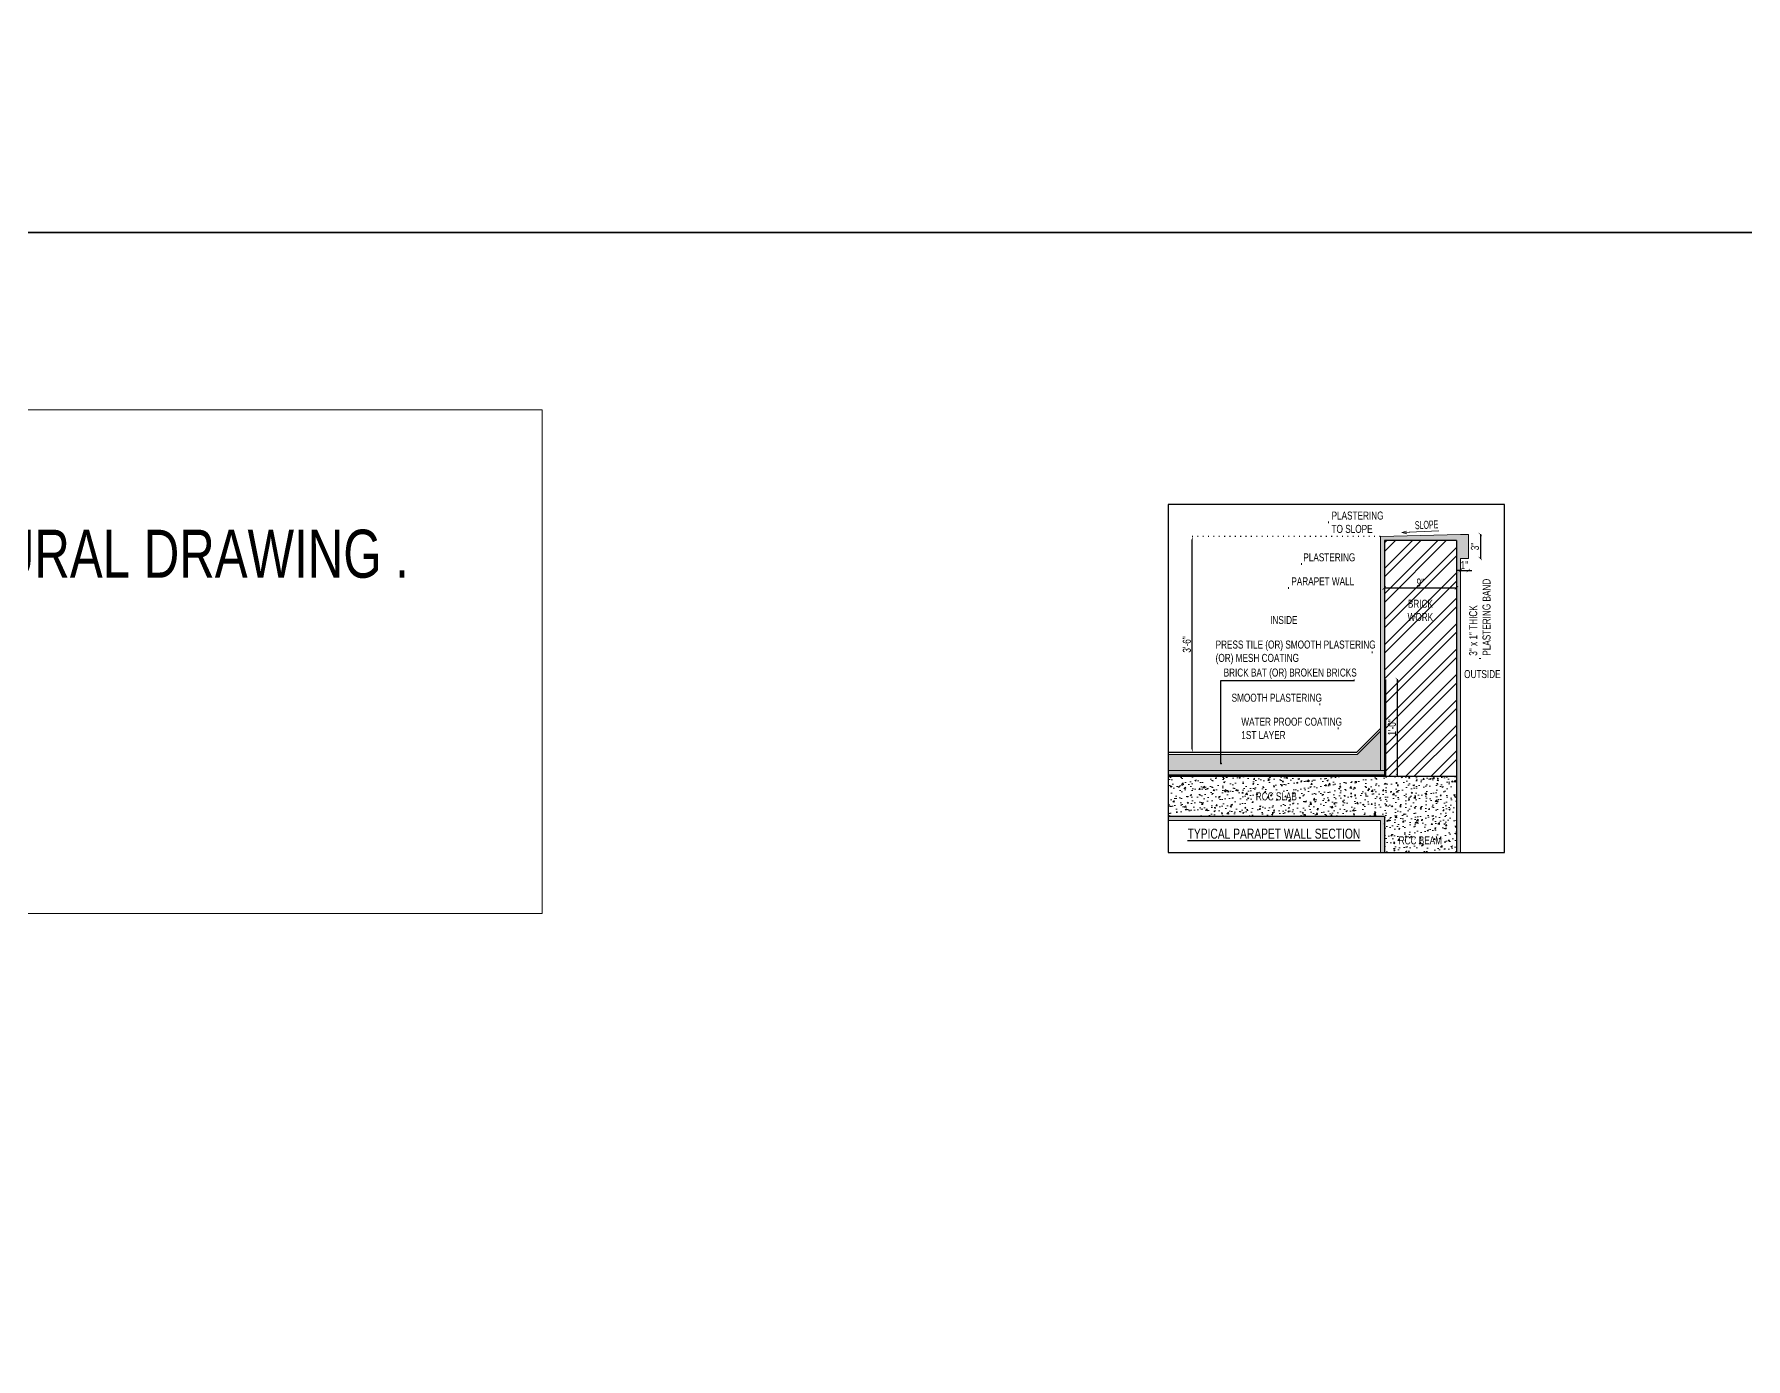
# Model space of a CAD drawing. Header units: inches. Extents: x 3365147 to 3374664, y 1380917 to 1384908.
# Drawn here: x 3370453.2 to 3370667.1, y 1383803.5 to 1383969.1 of the extents above; entities that cross this region are included whole.
import ezdxf

# ---------------------------------------------------------------- set-up
doc = ezdxf.new("R2010")
doc.units = ezdxf.units.IN
doc.header["$LTSCALE"] = 18
doc.header["$MEASUREMENT"] = 0
doc.header["$PDSIZE"] = -1
for name, pattern in [('CONTINOUS', [0]), ('DASHDOT', [1, 0.5, -0.25, 0, -0.25]), ('DOT2', [0.125, 0, -0.125])]:
    doc.linetypes.add(name, pattern=pattern)
for name, color, linetype, lineweight in [('BC-TEXT_JOINERY', 3, 'Continuous', 15), ('BRICK BAT (OR) BROKEN BRICKS_BC', 60, 'Continuous', 5), ('CONCRETE-00_BC', 46, 'Continuous', 25), ('CONCRETE-HATCH_BC', 43, 'Continuous', 5), ('DETAIL-DIM-01_BC', 3, 'Continuous', 9), ('DETAIL-DIM-02_BC', 4, 'Continuous', 9), ('DETAIL-PART PLAN_BC', 2, 'DASHDOT', 25), ('DETAIL-TEXT ARROW_BC', 4, 'Continuous', 13), ('DETAIL-TEXT HEADING_BC', 2, 'Continuous', 25), ('DETAIL-TEXT_BC', 3, 'CONTINOUS', 18), ('FLOORING-00_BC', 1, 'DASHDOT', 25), ('PLASTERING BAND HATCH_BC', 252, 'Continuous', 5), ('PLASTERING BAND-00_BC', 1, 'Continuous', 15), ('TEXT-02_ARROW_BC', 4, 'Continuous', 13), ('TEXT_BC', 3, 'CONTINOUS', 18), ('WALL-00_BC', 7, 'Continuous', 30), ('WALL-01_BC', 2, 'Continuous', 25), ('WALL-9 inch BRICK HATCH_BC', 22, 'Continuous', 0), ('WATER PROOF COATING_BC', 61, 'Continuous', 30), ('WEATHERING COURSE_BC', 3, 'Continuous', 20)]:
    doc.layers.add(name, color=color, linetype=linetype, lineweight=lineweight)
doc.styles.add('BC-WALL_DIM', font='swisscl.ttf')
doc.styles.add('BC_ROOM _DIM', font='swisscl.ttf')
doc.styles.add('DIM_BC', font='swisscl.ttf')
doc.styles.add('WD Room text', font='swisscl.ttf')
doc.dimstyles.new('BC-RD2', dxfattribs={"dimscale": 0.8, "dimtxt": 6, "dimasz": 2.5, "dimexe": 4.5, "dimexo": 0, "dimgap": 1, "dimtad": 1, "dimdec": 4, "dimzin": 3, "dimdsep": 46, "dimlunit": 4, "dimtxsty": 'BC_ROOM _DIM', "dimblk": 'ARCHTICK', "dimcen": 0.0625, "dimdle": 0.25, "dimse1": 1, "dimse2": 1, "dimclrd": 8, "dimclre": 4, "dimclrt": 256, "dimadec": 0, "dimazin": 0, "dimtfac": 0.5, "dimtdec": 4, "dimtix": 1, "dimtofl": 0, "dimtmove": 2, "dimatfit": 2, "dimfxl": 0, "dimfrac": 1, "dimtolj": 1, "dimtzin": 1, "dimarcsym": 0})
doc.dimstyles.new('FLOORING_DIM-01', dxfattribs={"dimscale": 0.5, "dimtxt": 4, "dimasz": 2, "dimexe": 4.5, "dimexo": 0, "dimgap": 0.5, "dimtad": 1, "dimdec": 4, "dimzin": 3, "dimdsep": 46, "dimlunit": 4, "dimtxsty": 'BC-WALL_DIM', "dimblk": 'ARCHTICK', "dimcen": 0, "dimdle": 1, "dimse1": 1, "dimse2": 1, "dimclrd": 256, "dimclre": 4, "dimclrt": 2, "dimadec": 0, "dimazin": 0, "dimtfac": 0.5, "dimtdec": 4, "dimtix": 1, "dimtofl": 0, "dimtmove": 2, "dimatfit": 3, "dimfxl": 0, "dimfrac": 1, "dimtolj": 1, "dimtzin": 1, "dimarcsym": 0})
doc.dimstyles.new("Working 10'", dxfattribs={"dimscale": 0.8, "dimtxt": 10, "dimasz": 4.5, "dimexe": 2.5, "dimexo": 3, "dimgap": 1.25, "dimtad": 1, "dimdec": 3, "dimzin": 3, "dimdsep": 46, "dimlunit": 4, "dimtxsty": 'WD Room text', "dimblk": 'ARCHTICK', "dimcen": 0, "dimclrd": 256, "dimclre": 1, "dimadec": 0, "dimazin": 0, "dimtfac": 0.6, "dimtdec": 3, "dimtix": 1, "dimtmove": 2, "dimatfit": 3, "dimfxl": 0, "dimfrac": 1, "dimtolj": 1, "dimtzin": 3, "dimlwd": -1, "dimlwe": -1, "dimarcsym": 0})

# ---------------------------------------------------------------- blocks, each defined once
blk = doc.blocks.new('*D1352')
at = {"layer": 'Defpoints', "color": 0, "ltscale": 0.253, "transparency": 16777216}
for p in [(3370597.95, 1383906.31), (3370621.45, 1383906.31), (3370618.45, 1383879.31)]:
    blk.add_point(p, dxfattribs=at)
at = {"layer": 'DETAIL-DIM-01_BC', "color": 4, "linetype": 'DOT2', "lineweight": -2, "ltscale": 0.253, "transparency": 16777216}
for p, q in [((3370621.45, 1383906.31), (3370597.79, 1383906.31)), ((3370618.45, 1383879.31), (3370597.79, 1383879.31))]:
    blk.add_line(p, q, dxfattribs=at)
at = {"layer": 'DETAIL-DIM-01_BC', "color": 254, "lineweight": -2, "ltscale": 0.253, "transparency": 16777216}
blk.add_line((3370597.95, 1383879.73), (3370597.95, 1383905.9), dxfattribs=at)
at = {"layer": 'DETAIL-DIM-01_BC', "color": 254, "ltscale": 0.253, "transparency": 16777216}
for points in [[(3370597.88, 1383905.9), (3370598.02, 1383905.9), (3370597.95, 1383906.31)], [(3370597.88, 1383879.73), (3370598.02, 1383879.73), (3370597.95, 1383879.31)]]:
    blk.add_solid(points, dxfattribs=at)
at = {"layer": 'DETAIL-DIM-01_BC', "ltscale": 0.253, "transparency": 16777216, "insert": (3370597.27, 1383892.81), "char_height": 1, "attachment_point": 5, "rotation": 90, "style": 'BC_ROOM _DIM'}
blk.add_mtext('\\A1;3\'-6"', dxfattribs=at)
blk = doc.blocks.new('_ArchTick')
at = {"color": 0, "linetype": 'ByBlock', "const_width": 0.15}
blk.add_lwpolyline([(-0.5, -0.5), (0.5, 0.5)], dxfattribs=at)
blk = doc.blocks.new('ARCHTICK')
at = {"color": 0, "const_width": 0.15}
blk.add_lwpolyline([(-0.5, -0.5), (0.5, 0.5)], dxfattribs=at)
blk = doc.blocks.new('*D1353')
at = {"layer": 'Defpoints', "color": 0, "transparency": 16777216}
for p in [(3370622.08, 1383888.44), (3370623.58, 1383888.44), (3370622.08, 1383876.44)]:
    blk.add_point(p, dxfattribs=at)
at = {"layer": 'DETAIL-DIM-02_BC', "color": 254, "lineweight": -2, "transparency": 16777216}
blk.add_line((3370623.58, 1383876.4), (3370623.58, 1383888.48), dxfattribs=at)
at = {"layer": 'DETAIL-DIM-02_BC', "color": 254, "lineweight": -2, "transparency": 16777216, "xscale": 0.4166666666666666, "yscale": 0.4166666666666666, "zscale": 0.4166666666666666}
for p, rotation in [((3370623.58, 1383888.44), 90), ((3370623.58, 1383876.44), 270)]:
    blk.add_blockref('ARCHTICK', p, dxfattribs=dict(at, rotation=rotation))
at = {"layer": 'DETAIL-DIM-02_BC', "transparency": 16777216, "insert": (3370622.9, 1383882.44), "char_height": 1, "attachment_point": 5, "rotation": 90, "style": 'BC_ROOM _DIM'}
blk.add_mtext('\\A1;1\'-0"', dxfattribs=at)
blk = doc.blocks.new('*D1354')
at = {"layer": 'Defpoints', "color": 0, "transparency": 16777216}
for p in [(3370621.95, 1383905.81), (3370630.95, 1383905.81), (3370630.95, 1383899.87)]:
    blk.add_point(p, dxfattribs=at)
at = {"layer": 'DETAIL-DIM-01_BC', "color": 254, "lineweight": -2, "transparency": 16777216}
blk.add_line((3370621.91, 1383899.87), (3370631, 1383899.87), dxfattribs=at)
at = {"layer": 'DETAIL-DIM-01_BC', "color": 254, "lineweight": -2, "transparency": 16777216, "xscale": 0.4166666666666666, "yscale": 0.4166666666666666, "zscale": 0.4166666666666666, "rotation": 180}
blk.add_blockref('ARCHTICK', (3370621.95, 1383899.87), dxfattribs=at)
at = {"layer": 'DETAIL-DIM-01_BC', "color": 254, "lineweight": -2, "transparency": 16777216, "xscale": 0.4166666666666666, "yscale": 0.4166666666666666, "zscale": 0.4166666666666666}
blk.add_blockref('ARCHTICK', (3370630.95, 1383899.87), dxfattribs=at)
at = {"layer": 'DETAIL-DIM-01_BC', "transparency": 16777216, "insert": (3370626.45, 1383900.55), "char_height": 1, "attachment_point": 5, "style": 'BC_ROOM _DIM'}
blk.add_mtext('\\A1;9"', dxfattribs=at)
blk = doc.blocks.new('*D1350')
at = {"layer": 'Defpoints', "color": 0, "transparency": 16777216}
for p in [(3370632.45, 1383906.56), (3370632.45, 1383903.56), (3370633.95, 1383903.56)]:
    blk.add_point(p, dxfattribs=at)
at = {"layer": 'DETAIL-DIM-01_BC', "color": 254, "lineweight": -2, "transparency": 16777216}
blk.add_line((3370633.95, 1383906.61), (3370633.95, 1383903.52), dxfattribs=at)
at = {"layer": 'DETAIL-DIM-01_BC', "color": 254, "lineweight": -2, "transparency": 16777216, "xscale": 0.4166666666666666, "yscale": 0.4166666666666666, "zscale": 0.4166666666666666}
for p, rotation in [((3370633.95, 1383906.56), 90), ((3370633.95, 1383903.56), 270)]:
    blk.add_blockref('ARCHTICK', p, dxfattribs=dict(at, rotation=rotation))
at = {"layer": 'DETAIL-DIM-01_BC', "transparency": 16777216, "insert": (3370633.28, 1383905.06), "char_height": 1, "attachment_point": 5, "rotation": 90, "style": 'BC_ROOM _DIM'}
blk.add_mtext('\\A1;3"', dxfattribs=at)
blk = doc.blocks.new('*D1351')
at = {"layer": 'Defpoints', "color": 0, "transparency": 16777216}
for p in [(3370631.45, 1383903.56), (3370632.45, 1383903.56), (3370632.45, 1383902.06)]:
    blk.add_point(p, dxfattribs=at)
at = {"layer": 'DETAIL-DIM-01_BC', "color": 254, "lineweight": -2, "transparency": 16777216}
for p, q in [((3370631.45, 1383902.06), (3370631.04, 1383902.06)), ((3370631.45, 1383902.06), (3370632.45, 1383902.06)), ((3370632.45, 1383902.06), (3370632.87, 1383902.06))]:
    blk.add_line(p, q, dxfattribs=at)
at = {"layer": 'DETAIL-DIM-01_BC', "color": 254, "lineweight": -2, "transparency": 16777216, "xscale": 0.4166666666666666, "yscale": 0.4166666666666666, "zscale": 0.4166666666666666}
blk.add_blockref('ARCHTICK', (3370631.45, 1383902.06), dxfattribs=at)
at = {"layer": 'DETAIL-DIM-01_BC', "color": 254, "lineweight": -2, "transparency": 16777216, "xscale": 0.4166666666666666, "yscale": 0.4166666666666666, "zscale": 0.4166666666666666, "rotation": 180}
blk.add_blockref('ARCHTICK', (3370632.45, 1383902.06), dxfattribs=at)
at = {"layer": 'DETAIL-DIM-01_BC', "transparency": 16777216, "insert": (3370631.95, 1383902.73), "char_height": 1, "attachment_point": 5, "style": 'BC_ROOM _DIM'}
blk.add_mtext('\\A1;1"', dxfattribs=at)

msp = doc.modelspace()

# ---------------------------------------------------------------- hatches: boundary and pattern name
at = {"layer": 'BRICK BAT (OR) BROKEN BRICKS_BC'}
h = msp.add_hatch(dxfattribs=at)
h.set_pattern_fill('GRAVEL', color=256, scale=0.05)
h.set_pattern_definition([(228.0128, (3370615.81627, 1383863.11311), (-10.16, -11.43), [0.17086, -16.915242]), (184.96974, (3370615.70197, 1383862.986113), (15.23999999, 1.27000007), [0.293202, -29.027024]), (132.51045, (3370615.40987, 1383862.96071), (12.7, -13.97), [0.20674, -20.46736]), (267.2737, (3370614.91457, 1383862.643213), (1.27, 25.4), [0.267002, -26.43322]), (292.83365, (3370614.90187, 1383862.376513), (-6.35, 15.24), [0.261817, -25.919904]), (357.2737, (3370615.00347, 1383862.135213), (-25.4, 1.27), [0.267002, -26.43322]), (37.69424, (3370615.27017, 1383862.122513), (-16.51, -12.7), [0.353097, -34.956558]), (72.25533, (3370615.54957, 1383862.338413), (8.89, 27.94), [0.33336, -33.002628]), (121.42957, (3370615.65117, 1383862.655913), (-10.16, 16.51), [0.267906, -26.522773]), (175.23636, (3370615.51147, 1383862.88451), (13.97, -1.27), [0.305857, -14.98697]), (222.39744, (3370615.20667, 1383862.909913), (-15.24, -13.97), [0.39554, -39.158386]), (138.81407, (3370616.17187, 1383862.63051), (-8.89, 7.62), [0.135002, -13.365283]), (171.46923, (3370616.07027, 1383862.719413), (16.51, -2.54), [0.25684, -25.42732]), (225, (3370615.8163, 1383862.7575), (-2e-16, -1.27), [0.179605, -1.616447]), (203.1986, (3370615.72737, 1383862.90991), (6.35, 2.54), [0.09672, -9.57531]), (291.8014, (3370615.63847, 1383862.87181), (-1.27, 3.81), [0.136783, -6.702376]), (30.9638, (3370615.68927, 1383862.74481), (3.81, 2.54), [0.22216, -7.18315]), (161.565, (3370615.87977, 1383862.8591), (2.54, -1.27), [0.160644, -3.85545]), (16.38954, (3370614.90187, 1383862.87181), (12.7, 3.81), [0.225044, -22.279413]), (70.34618, (3370615.11777, 1383862.93531), (-5.08, -13.97), [0.1888, -18.691108]), (293.1986, (3370615.87977, 1383863.11311), (-2.54, 6.35), [0.19344, -9.47859]), (343.61046, (3370615.95597, 1383862.93531), (-12.7, 3.81), [0.225044, -22.279413]), (339.44395, (3370614.90187, 1383862.08441), (-6.35, 2.54), [0.217018, -10.633867]), (294.77514, (3370615.10507, 1383862.00821), (-6.35, 13.97), [0.181836, -18.001797]), (66.8014, (3370615.89247, 1383861.84311), (2.54, 6.35), [0.19344, -9.47859]), (17.35402, (3370615.96867, 1383862.02091), (-16.51, -5.08), [0.21289, -21.076188]), (69.44395, (3370615.27017, 1383861.84311), (-2.54, -6.35), [0.10851, -10.742376]), (101.3099, (3370615.81627, 1383861.84311), (-1.27, 5.08), [0.064757, -6.410997]), (165.9638, (3370615.80357, 1383861.9066), (3.81, -1.27), [0.261817, -4.974527]), (186.009, (3370615.54957, 1383861.97011), (12.7, 1.27), [0.242633, -24.020682]), (303.69, (3370615.68927, 1383862.6305), (-1.27, 2.54), [0.18316, -4.39589]), (353.15723, (3370615.79087, 1383862.478113), (21.59, -2.54), [0.319778, -31.658005]), (60.9454, (3370616.10837, 1383862.44001), (-5.08, -8.89), [0.130754, -12.944696]), (90, (3370616.1719, 1383862.5543), (-1.27, 1.27), [0.0762, -1.1938]), (120.25644, (3370615.52417, 1383862.00821), (5.08, -8.89), [0.176433, -17.46697]), (48.0128, (3370615.43527, 1383862.16061), (10.16, 11.43), [0.34172, -16.74438]), (0, (3370615.6639, 1383862.4146), (1.27, 1.27), [0.3302, -0.9398]), (325.30485, (3370615.99407, 1383862.41461), (12.7, -8.89), [0.200805, -19.87966]), (254.0546, (3370616.15917, 1383862.30031), (-1.27, -5.08), [0.184915, -9.060825]), (207.64598, (3370616.10837, 1383862.122513), (-24.13, -12.7), [0.301073, -29.806232]), (175.42608, (3370615.84167, 1383861.982813), (-16.51, 1.27), [0.318515, -31.532923])])
h.paths.add_polyline_path([(3370594.95426, 1383879.06431), (3370618.55781, 1383879.06431), (3370621.45426, 1383881.96075), (3370621.45426, 1383877.06431), (3370594.95426, 1383877.06431)])
at = {"layer": 'CONCRETE-HATCH_BC'}
h = msp.add_hatch(dxfattribs=at)
h.set_pattern_fill('AR-CONC', color=256, scale=0.25)
h.set_pattern_definition([(50, (3364069.7598, 1383518.9881), (1.79315046, -0.15688034), [0.1875, -2.0625]), (355, (3364069.7598, 1383518.9881), (-0.34687833, 1.88048033), [0.15, -1.65]), (100.451444, (3364069.9092, 1383518.975), (1.4462721, 1.7236), [0.1593505, -1.7528553]), (46.1842, (3364069.7598, 1383519.4881), (2.6681033, -0.4137982), [0.28125, -3.09375]), (96.635635, (3364069.9821, 1383519.4537), (2.3366549, 2.4352965), [0.2390259, -2.6292844]), (351.184164, (3364069.7598, 1383519.488), (2.3366549, 2.4352965), [0.225, -2.475]), (21, (3364070.0098, 1383519.3631), (1.49226763, -1.00654723), [0.1875, -2.0625]), (326, (3364070.0098, 1383519.3631), (0.60828833, 1.8128751), [0.15, -1.65]), (71.451445, (3364070.1342, 1383519.2793), (2.10055594, 0.8063279), [0.1593505, -1.7528553]), (37.5, (3364069.7598, 1383518.98814), (0.03039964, 0.832234635), [0, -1.63, 0, -1.675, 0, -1.65625]), (7.5, (3364069.7598, 1383518.9881), (0.65767384, 0.98602928), [0, -0.955, 0, -1.5925, 0, -0.63125]), (327.5, (3364069.2023, 1383518.98814), (1.33455609, -0.05638718), [0, -0.625, 0, -1.95, 0, -2.5875]), (317.5, (3364068.9523, 1383518.9881), (1.45796542, 0.25026246), [0, -0.8125, 0, -1.295, 0, -1.8375])])
h.paths.add_polyline_path([(3370630.95426, 1383866.81431), (3370621.95426, 1383866.81431), (3370621.95426, 1383871.31431), (3370594.95426, 1383871.31431), (3370594.95426, 1383876.31431), (3370630.95426, 1383876.31431)])
at = {"layer": 'PLASTERING BAND HATCH_BC'}
h = msp.add_hatch(dxfattribs=at)
h.set_pattern_fill('AR-SAND', color=256, scale=0.1)
h.set_pattern_definition([(37.5, (3353385.3618, 1383686.71326), (-0.0062993358, 0.1926823769), [0, -0.152, 0, -0.17, 0, -0.1625]), (7.5, (3353385.3618, 1383686.71326), (0.1769776705, 0.2822146065), [0, -0.082, 0, -0.137, 0, -0.0525]), (327.5, (3353385.2388, 1383686.71326), (0.3114141862, 0.0005659054), [0, -0.05, 0, -0.18, 0, -0.235]), (317.5, (3353385.2388, 1383686.71326), (0.3006126605, 0.0877675565), [0, -0.025, 0, -0.118, 0, -0.135])])
h.paths.add_polyline_path([(3370631.45426, 1383866.81431), (3370630.95426, 1383866.81431), (3370630.95426, 1383905.81431), (3370621.95426, 1383905.81431), (3370621.95426, 1383876.56431), (3370594.95426, 1383876.56431), (3370594.95426, 1383877.06431), (3370621.45426, 1383877.06431), (3370621.45426, 1383906.31431), (3370631.45426, 1383906.56431), (3370632.45426, 1383906.56431), (3370632.45426, 1383903.56431), (3370631.45426, 1383903.56431)])
h = msp.add_hatch(dxfattribs=at)
h.set_pattern_fill('AR-SAND', color=256, scale=0.1)
h.set_pattern_definition([(37.5, (3353385.3618, 1383692.71326), (-0.0062993358, 0.1926823769), [0, -0.152, 0, -0.17, 0, -0.1625]), (7.5, (3353385.3618, 1383692.71326), (0.1769776705, 0.2822146065), [0, -0.082, 0, -0.137, 0, -0.0525]), (327.5, (3353385.2388, 1383692.71326), (0.3114141862, 0.0005659054), [0, -0.05, 0, -0.18, 0, -0.235]), (317.5, (3353385.2388, 1383692.71326), (0.3006126605, 0.0877675565), [0, -0.025, 0, -0.118, 0, -0.135])])
h.paths.add_polyline_path([(3370621.95426, 1383866.81431), (3370621.45426, 1383866.81431), (3370621.45426, 1383870.81431), (3370594.95426, 1383870.81431), (3370594.95426, 1383871.31431), (3370621.95426, 1383871.31431)])
at = {"layer": 'WALL-9 inch BRICK HATCH_BC'}
h = msp.add_hatch(dxfattribs=at)
h.set_pattern_fill('ANSI32', color=256, scale=6)
h.set_pattern_definition([(45, (3370630.9543, 1383876.3143), (-1.59099, 1.59099), []), (45, (3370632.015, 1383876.3143), (-1.59099, 1.59099), [])])
h.paths.add_polyline_path([(3370621.95426, 1383905.81431), (3370630.95426, 1383905.81431), (3370630.95426, 1383876.31431), (3370621.95426, 1383876.31431)])

# ---------------------------------------------------------------- linework, layer by layer
at = {"layer": 'CONCRETE-00_BC'}
for p, q in [((3370630.95426, 1383876.31431), (3370594.95426, 1383876.31431)), ((3370630.95426, 1383876.31431), (3370630.95426, 1383866.81431)), ((3370621.95426, 1383871.31431), (3370594.95426, 1383871.31431)), ((3370621.95426, 1383871.31431), (3370621.95426, 1383866.81431))]:
    msp.add_line(p, q, dxfattribs=at)
at = {"layer": 'DETAIL-PART PLAN_BC', "linetype": 'CONTINOUS', "ltscale": 0.25}
msp.add_lwpolyline([(3370636.95426, 1383910.31431), (3370594.95426, 1383910.31431), (3370594.95426, 1383866.81431), (3370636.95426, 1383866.81431)], close=True, dxfattribs=at)
at = {"layer": 'DETAIL-TEXT ARROW_BC'}
for p, q in [((3370614.99128, 1383908.18331), (3370614.99128, 1383907.98331)), ((3370611.58562, 1383902.96271), (3370611.58562, 1383902.76271)), ((3370609.96589, 1383899.97352), (3370609.96589, 1383899.77352)), ((3370620.41753, 1383891.91431), (3370620.41753, 1383891.71431)), ((3370633.79527, 1383891.04056), (3370633.99527, 1383891.04056)), ((3370618.19925, 1383888.41431), (3370618.19925, 1383888.21431)), ((3370613.87568, 1383885.41431), (3370613.87568, 1383885.21431)), ((3370616.20263, 1383882.41431), (3370616.20263, 1383882.21431))]:
    msp.add_line(p, q, dxfattribs=at)
for points in [[(3370623.45323, 1383906.35974, 0, 0.2, 0), (3370622.95825, 1383906.85471, 0, 0, 0), (3370621.72965, 1383908.08331, 0, 0, 0), (3370614.99128, 1383908.08331, 0, 0, 0)], [(3370632.45426, 1383903.56431, 0, 0.2, 0), (3370632.80426, 1383902.95809, 0, 0, 0), (3370633.89527, 1383901.06839, 0, 0, 0), (3370633.89527, 1383891.04056, 0, 0, 0)], [(3370621.45426, 1383902.86271, 0, 0.2, 0), (3370620.75426, 1383902.86271, 0, 0, 0), (3370611.58562, 1383902.86271, 0, 0, 0)], [(3370621.45426, 1383899.87352, 0, 0.2, 0), (3370620.75426, 1383899.87352, 0, 0, 0), (3370609.96589, 1383899.87352, 0, 0, 0)], [(3370600.53632, 1383879.43931, 0, 0.2, 0), (3370600.53632, 1383880.13931, 0, 0, 0), (3370600.53632, 1383891.81431, 0, 0, 0), (3370620.41753, 1383891.81431, 0, 0, 0)], [(3370602.53632, 1383877.06431, 0, 0.2, 0), (3370602.53632, 1383877.76431, 0, 0, 0), (3370602.53632, 1383885.31431, 0, 0, 0), (3370613.87568, 1383885.31431, 0, 0, 0)], [(3370603.53632, 1383876.43931, 0, 0.2, 0), (3370603.53632, 1383877.13931, 0, 0, 0), (3370603.53632, 1383882.31431, 0, 0, 0), (3370616.20263, 1383882.31431, 0, 0, 0)]]:
    msp.add_lwpolyline(points, format="xyseb", dxfattribs=at)
at = {"layer": 'FLOORING-00_BC', "linetype": 'CONTINOUS'}
for q in [(3370621.45426, 1383882.31431), (3370594.95426, 1383879.31431)]:
    msp.add_line((3370618.45426, 1383879.31431), q, dxfattribs=at)
at = {"layer": 'PLASTERING BAND-00_BC'}
for p, q in [((3370631.45426, 1383906.56431), (3370621.45426, 1383906.31431)), ((3370621.45426, 1383906.31431), (3370621.45426, 1383877.06431)), ((3370631.45426, 1383906.56431), (3370632.45426, 1383906.56431)), ((3370632.45426, 1383906.56431), (3370632.45426, 1383903.56431)), ((3370631.45426, 1383903.56431), (3370631.45426, 1383866.81431)), ((3370632.45426, 1383903.56431), (3370631.45426, 1383903.56431)), ((3370621.95426, 1383877.06431), (3370594.95426, 1383877.06431)), ((3370621.45426, 1383870.81431), (3370594.95426, 1383870.81431)), ((3370621.45426, 1383870.81431), (3370621.45426, 1383866.81431))]:
    msp.add_line(p, q, dxfattribs=at)
at = {"layer": 'TEXT-02_ARROW_BC'}
msp.add_lwpolyline([(3370516.70441, 1383922.13166), (3370341.51607, 1383922.13166), (3370341.51607, 1383859.16935), (3370516.70441, 1383859.16935)], close=True, dxfattribs=at)
at = {"layer": 'WALL-00_BC'}
for points in [[(3370147.47308, 1383944.32416), (3371276.66347, 1383944.32416), (3371276.66347, 1384908.22609), (3370147.47308, 1384908.22609)], [(3371276.66347, 1383944.32416), (3370147.47308, 1383944.32416), (3370147.47308, 1382430.68247), (3371276.66347, 1382430.68247)]]:
    msp.add_lwpolyline(points, close=True, dxfattribs=at)
at = {"layer": 'WALL-01_BC'}
for p, q in [((3370630.95426, 1383905.81431), (3370621.95426, 1383905.81431)), ((3370621.95426, 1383905.81431), (3370621.95426, 1383876.31431)), ((3370630.95426, 1383905.81431), (3370630.95426, 1383876.31431))]:
    msp.add_line(p, q, dxfattribs=at)
at = {"layer": 'WATER PROOF COATING_BC', "const_width": 0.25}
msp.add_lwpolyline([(3370622.07926, 1383888.43931), (3370622.07926, 1383876.43931), (3370594.95426, 1383876.43931)], dxfattribs=at)
at = {"layer": 'WEATHERING COURSE_BC'}
for q in [(3370621.45426, 1383881.96075), (3370594.95426, 1383879.06431)]:
    msp.add_line((3370618.55781, 1383879.06431), q, dxfattribs=at)

# ---------------------------------------------------------------- texts
at = {"layer": 'BC-TEXT_JOINERY', "transparency": 33554687, "insert": (3370348.35458, 1383917.15767), "char_height": 6, "attachment_point": 1, "style": 'DIM_BC'}
msp.add_mtext('NOTE :\\P* ROOF BEAM REFER TO STRUCTURAL DRAWING .', dxfattribs=at)
at = {"layer": 'DETAIL-TEXT HEADING_BC', "insert": (3370608.15562, 1383868.516), "char_height": 1.25, "attachment_point": 8, "style": 'WD Room text'}
msp.add_mtext('\\A1;{\\LTYPICAL PARAPET WALL SECTION}', dxfattribs=at)
at = {"layer": 'DETAIL-TEXT_BC', "char_height": 1, "style": 'WD Room text'}
for s, insert, attachment_point in [('\\A1;PLASTERING\\PTO SLOPE', (3370615.35662, 1383908.08331), 4), ('\\A1;PLASTERING\\P ', (3370611.82542, 1383902.86271), 4), ('\\A1;PARAPET WALL\\P ', (3370610.32804, 1383899.87352), 4), ('\\A1;BRICK\\PWORK ', (3370626.45426, 1383897.06431), 5), ('\\A1;PRESS TILE (OR) SMOOTH PLASTERING\\P(OR) MESH COATING', (3370600.86807, 1383891.81431), 4), ('\\A1;BRICK BAT (OR) BROKEN BRICKS\\P ', (3370601.86807, 1383888.31431), 4), ('\\A1;SMOOTH PLASTERING\\P ', (3370602.86807, 1383885.31431), 4), ('\\A1;WATER PROOF COATING\\P1ST LAYER  ', (3370604.08105, 1383882.31431), 4), ('\\A1;RCC SLAB', (3370608.45426, 1383873.81431), 5), ('\\A1;RCC BEAM', (3370626.45426, 1383868.31431), 5)]:
    msp.add_mtext(s, dxfattribs=dict(at, insert=insert, attachment_point=attachment_point))
at = {"layer": 'DETAIL-TEXT_BC', "char_height": 1, "attachment_point": 4, "style": 'WD Room text'}
for s, insert, rotation in [('\\A1;{\\W0.7;SLOPE\\W0.5;\\P  }', (3370625.80935, 1383906.86419), 2.5702308), ('\\A1;3" x 1" THICK\\PPLASTERING BAND', (3370633.89527, 1383891.40272), 90)]:
    msp.add_mtext(s, dxfattribs=dict(at, insert=insert, rotation=rotation))
at = {"layer": 'TEXT_BC', "color": 7, "style": 'WD Room text'}
for s, p in [('INSIDE', (3370607.68165, 1383895.37131)), ('OUTSIDE', (3370631.92203, 1383888.60959))]:
    msp.add_text(s, height=1, dxfattribs=at).set_placement(p)

# ---------------------------------------------------------------- dimensions: what is measured, and where the dimension line sits
at = {"layer": 'DETAIL-DIM-01_BC', "ltscale": 0.253}
dim = msp.add_linear_dim(base=(3370597.95426, 1383906.31431), p1=(3370618.45426, 1383879.31431), p2=(3370621.45426, 1383906.31431), angle=90, text='3\'-6"', dimstyle='BC-RD2', override={"dimscale": 0.166667, "dimexe": 1, "dimdec": 2, "dimpost": '\\X', "dimsah": 1, "dimse1": 0, "dimse2": 0, "dimclrd": 254}, dxfattribs=at)
dim.commit()
dim.dimension.update_dxf_attribs({"geometry": '*D1352', "text_midpoint": (3370597.27481, 1383892.81431)})
at = {"layer": 'DETAIL-DIM-01_BC'}
for base, p1, p2, angle, override, picture, middle in [((3370630.95426, 1383899.87352), (3370621.95426, 1383905.81431), (3370630.95426, 1383905.81431), 180, {"dimscale": 0.166667, "dimdec": 2, "dimpost": '\\X', "dimclrd": 254}, '*D1354', (3370626.45426, 1383900.55166)), ((3370633.95426, 1383903.56431), (3370632.45426, 1383906.56431), (3370632.45426, 1383903.56431), 90, {"dimscale": 0.166667, "dimdec": 2, "dimpost": '\\X', "dimclrd": 254, "dimtofl": 1}, '*D1350', (3370633.27547, 1383905.06431))]:
    dim = msp.add_linear_dim(base=base, p1=p1, p2=p2, angle=angle, dimstyle='BC-RD2', override=override, dxfattribs=at)
    dim.commit()
    dim.dimension.update_dxf_attribs({"geometry": picture, "text_midpoint": middle})
dim = msp.add_linear_dim(base=(3370632.45426, 1383902.06431), p1=(3370631.45426, 1383903.56431), p2=(3370632.45426, 1383903.56431), dimstyle='BC-RD2', override={"dimscale": 0.166667, "dimdec": 2, "dimpost": '\\X', "dimclrd": 254, "dimtofl": 1}, dxfattribs=at)
dim.commit()
dim.dimension.update_dxf_attribs({"geometry": '*D1351', "text_midpoint": (3370631.95426, 1383902.73097)})
at = {"layer": 'DETAIL-DIM-02_BC'}
dim = msp.add_linear_dim(base=(3370623.57926, 1383888.43931), p1=(3370622.07926, 1383876.43931), p2=(3370622.07926, 1383888.43931), angle=90, dimstyle='BC-RD2', override={"dimscale": 0.166667, "dimdec": 2, "dimpost": '\\X', "dimclrd": 254}, dxfattribs=at)
dim.commit()
dim.dimension.update_dxf_attribs({"geometry": '*D1353', "text_midpoint": (3370622.90047, 1383882.43931)})

# ---------------------------------------------------------------- leaders
at = {"layer": 'DETAIL-TEXT ARROW_BC'}
for points, dimstyle, override in [([(3370624.14181, 1383906.78934), (3370628.76812, 1383906.99701)], "Working 10'", {"dimasz": 0.75, "dimgap": 1, "dimtad": 0, "dimclrd": 256, "dimldrblk": 'Open30', "dimfxl": 3, "dimarcsym": 1}), ([(3370601.53632, 1383877.93931), (3370601.53632, 1383888.31431), (3370618.19925, 1383888.31431)], 'FLOORING_DIM-01', {"dimasz": 0.5, "dimgap": 0.5, "dimtad": 0, "dimldrblk": 'Dot'})]:
    msp.add_leader(points, dimstyle=dimstyle, override=override, dxfattribs=at)

doc.saveas('drawing.dxf')
